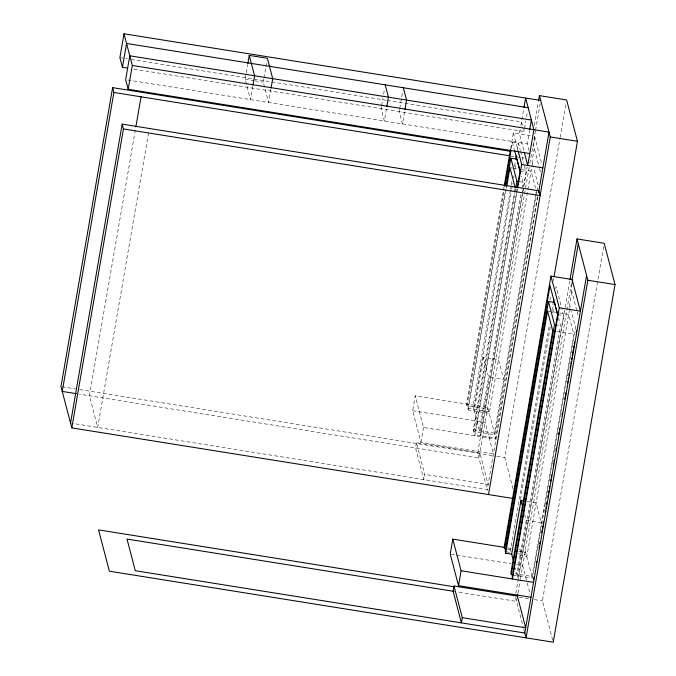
<?xml version="1.0" encoding="UTF-8"?>
<svg xmlns="http://www.w3.org/2000/svg" width="676" height="676" viewBox="0 0 676 676"><rect width="100%" height="100%" fill="white"/><g stroke="black" fill="none" stroke-linecap="round" stroke-linejoin="round"><path stroke-width="0.51" stroke-dasharray="3.38 2.54" d="M135.318 130.037L89.418 395.764L97.716 427.418L148.636 132.623M246.47 84.331L245.135 79.244L247.636 64.735M252.799 86.122L250.466 99.6L246.732 85.353M264.586 87.229L263.251 82.142L263.784 79.033M263.97 77.993L265.752 67.634M265.938 66.594L267.012 60.375M270.915 89.021L268.583 102.498L264.848 88.252M381.458 106.605L381.103 108.675L384.34 121.021L386.664 107.543M381.636 105.566L382.895 98.316M383.605 94.167L384.5 88.987M399.575 109.504L399.22 111.574L402.457 123.919L404.78 110.441M399.753 108.464L402.803 90.846M412.647 410.721L485.115 422.314L493.412 453.968L420.945 442.374L412.647 410.721L415.225 395.823L487.692 407.417L495.99 439.07L423.522 427.477L415.225 395.823M416.433 442.721L415.529 447.935L423.827 479.588L424.731 474.366L416.433 442.721L479.842 452.861L488.14 484.515L424.731 474.366M420.945 442.374L423.522 427.477M504.068 186.872L466.55 404.037L466.972 405.642L488.114 409.031M510.701 148.424L513.397 132.842L531.513 135.741M466.972 405.642L504.364 189.179M511.377 148.593L512.45 142.349L518.492 143.32L520.326 150.309M532.443 163.186L489.238 413.315L468.096 409.935L467.682 408.329L505.504 189.331M468.096 409.935L506.713 186.415M520.14 129.724L519.438 133.806L523.985 151.162M520.85 125.635L523.849 108.261M510.405 190.15L473.014 406.614L473.715 409.293L511.546 190.302M510.583 189.111L511.124 185.984M511.301 184.945L512.019 180.779M514.537 166.211L515.433 161.006M517.233 150.604L518.492 143.32M511.724 189.263L512.797 183.035M513.692 177.847L514.056 175.768M515.306 168.501L516.202 163.313M483.408 357.258L474.138 410.907L479.343 430.747L488.613 377.107L483.408 357.258L498.499 359.674L503.704 379.523L488.613 377.107M133.873 69.129L524.027 131.541L524.382 129.471M524.568 128.432L525.818 121.181M526.536 117.032L527.246 112.884M536.812 191.908L494.866 434.778L473.724 431.398L473.301 429.784L514.25 192.753M514.428 191.714L514.968 188.596M473.724 431.398L515.678 188.528M516.667 193.589L474.848 435.682L474.569 434.609L516.278 193.175M516.456 192.128L517.174 187.97M516.853 192.55L517.571 188.393M529.038 150.638L527.263 143.878L529.587 130.409M520.816 194.688L479.766 432.361L480.611 435.581L526.089 172.287L523.993 164.293M521.897 188.46L522.971 182.233L521.39 176.216M522.675 192.711L477.67 453.25L487.447 490.531M522.852 191.671L523.57 187.522M523.748 186.483L527.162 166.761M534.285 125.483L538.375 101.814M529.147 167.394L478.938 458.083L79.354 394.159M529.857 163.288L535.417 131.119M535.553 130.316L540.183 103.529M534.953 137.836L533.592 145.729L539.33 167.623M534.293 148.416L532.02 161.581L533.465 167.09M535.747 194.054L494.443 433.164L473.301 429.784M535.924 193.015L536.279 190.936M536.989 190.869L538.071 184.649L533.719 168.062M537.412 196.555L495.711 437.997L474.569 434.609M537.809 196.969L487.235 489.728L71.546 423.227M513.042 488.832L504.845 457.601L559.973 138.445M560.159 137.405L566.082 103.098M549.977 300.347L550.872 295.15M553.39 280.591L553.745 278.512M511.056 551.692L510.583 549.909L549.596 324.074M551.929 310.546L553.188 303.262M555.706 288.694L556.069 286.616L561.308 306.591M520.435 499.657L550.196 327.37M552.706 312.836L553.779 306.608M524.618 514.453L526.182 520.402L516.92 574.042L515.357 568.093M558.444 317.5L560.539 325.528L517.334 575.656L518.179 578.876L563.657 315.582L561.57 307.588M515.788 593.427L569.834 280.515M517.258 597.026L516.515 601.378L457.145 591.88M517.951 593.055L520.283 579.543M520.461 578.504L571.389 283.675M572.014 284.089L571.161 289.024L576.907 310.918M571.871 291.711L569.589 304.876L571.034 310.385M569.505 309.447L526.807 556.61L517.748 555.165M569.674 308.459L570.012 306.481M559.593 312.929L568.651 314.382L573.856 334.231L532.012 576.459L514.901 573.721M513.312 575.014L532.434 578.073L541.577 525.142M541.755 524.103L544.983 505.42M545.169 504.38L575.639 327.945L571.296 311.357M552.723 640.189L542.422 600.896L603.651 246.394M119.897 57.637L127.181 58.804M131.338 59.471L270.755 81.779M271.794 81.94L386.241 100.251M387.28 100.42L521.492 121.891L523.266 128.643M245.135 79.244L254.193 80.689M255.198 80.858L263.251 82.142M127.747 79.971L527.263 143.878M510.786 155.97L514.951 156.638M515.999 156.798L524.331 158.133M509.941 167.707L511.952 168.028M512.957 168.189L517.993 168.992M522.016 169.634L531.074 171.087L535.502 187.962M520.047 171.315L526.089 172.287M518.948 181.582L522.971 182.233M547.518 311.002L555.562 312.287M557.624 314.61L563.657 315.582M555.511 324.717L560.539 325.528M556.745 331.493L573.856 334.231M467.682 408.329L488.816 411.709M62.015 386.756L75.56 388.92M79.726 389.587L495.787 456.148M496.801 456.308L504.845 457.601M527.018 501.524L536.076 502.969L541.282 522.818L526.182 520.402M507.659 547.898L511.174 548.456M519.05 549.715L525.26 550.712L532.434 578.073M507.566 549.427L510.583 549.909M518.636 551.193L525.683 552.326M506.256 551.785L510.287 552.427M518.34 553.712L526.384 555.004M451.255 554.185L455.396 554.844M456.435 555.013L511.301 563.792M516.481 564.621L522.692 565.609L526.976 581.952M519.269 597.195L529.333 598.801M534.37 599.604L542.422 600.896M534.53 136.222L541.78 163.871M539.592 168.637L541.189 174.695M577.169 311.932L578.495 316.985M523.52 129.615L524.027 131.541M520.588 151.306L523.731 163.296M513.397 132.842L517.951 150.199M512.45 142.349L514.284 149.345M527.238 582.965L529.916 593.182M515.501 597.516L523.469 627.919M523.739 628.942L524.542 632.001"/><path stroke-width="1.01" d="M510.557 151.306L112.613 87.643L60.975 386.587L71.808 427.9L512.662 498.423M112.613 87.643L113.881 92.468L62.243 391.421L76.337 393.669M540.707 100.462L124.012 33.8L119.897 57.637L122.424 67.296L127.629 68.132M122.424 67.296L126.547 43.458L528.142 107.704M70.541 423.066L122.179 124.122L538.873 190.784L540.141 195.609L123.446 128.947L122.179 124.122M529.79 153.536L128.195 89.291L132.31 65.454L124.012 33.8M71.808 427.9L123.446 128.947M135.859 126.919L141.056 96.82M247.822 63.696L249.25 55.407L267.366 58.305L272.707 78.661L271.093 87.99M252.976 85.091L254.59 75.763L249.25 55.407M386.841 106.504L388.455 97.175L385.219 84.838M404.958 109.402L406.572 100.073L403.335 87.736M504.245 185.832L510.524 149.464M504.904 186.061L511.014 150.672M506.045 186.221L510.887 158.201L516.92 159.164L520.081 171.197M506.713 186.415L509.941 167.707L515.146 187.556M524.001 107.374L525.615 98.045L533.913 129.699L527.736 165.459L524.255 152.184M515.796 158.928L516.337 155.801M504.558 547.399L452.793 539.118L450.216 554.016L458.522 585.669L530.99 597.263M515.856 187.489L516.929 181.261L510.887 158.201M517.174 187.97L520.047 171.315L514.546 150.342M517.748 187.353L521.695 164.496L518.213 151.221M529.764 129.369L531.378 120.041L129.784 55.795L125.66 79.633L128.195 89.291M454.002 586.016L453.097 591.23L461.404 622.883L462.3 617.661L454.002 586.016L517.41 596.156L525.708 627.81L462.3 617.661M538.552 100.783L539.448 95.637L566.623 99.98L577.448 141.284L554.109 276.433M458.522 585.669L461.091 570.772L452.793 539.118M538.527 192.812L549.005 132.116L132.31 65.454M488.503 494.553L550.272 136.941L539.448 95.637M550.965 276.138L504.127 547.332L504.55 548.937L550.027 285.644L557.624 314.61L512.146 577.904L512.425 578.977L559.272 307.791L550.965 276.138L572.107 279.518L580.405 311.171L559.272 307.791M557.911 315.498L554.497 302.459L548.456 301.496L505.251 551.624L505.673 553.23L511.715 554.202L513.532 561.148M505.673 553.23L547.518 311.002L552.715 330.851L510.879 573.079L511.301 574.693L513.312 575.014M553.374 302.223L553.906 299.096M511.715 554.202L520.976 500.553L524.001 501.034M511.301 574.693L554.506 324.556L548.456 301.496M570.012 279.475L577.017 238.932L604.192 243.275L615.025 284.579L553.255 642.2L109.377 571.195L98.552 529.883L453.782 586.717M517.41 596.173L517.765 594.094M571.997 280.143L578.284 243.757M572.183 283.1L572.53 281.131M533.643 579.205L533.998 577.127M536.338 563.598L536.693 561.519M539.034 547.991L539.389 545.904M539.752 543.825L540.107 541.746M541.73 532.375L542.084 530.297M542.448 528.218L542.811 526.131M543.166 524.052L543.529 521.973M545.143 512.602L545.507 510.524M545.862 508.445L546.225 506.358M546.58 504.279L546.943 502.2M547.839 496.995L548.202 494.908M548.557 492.829L548.92 490.751M549.275 488.663L549.639 486.585M550.534 481.38L550.898 479.301M551.253 477.222L551.616 475.135M553.23 465.772L553.593 463.694M553.948 461.607L554.312 459.528M555.925 450.165L556.289 448.078M558.63 434.55L558.984 432.471M559.348 430.392L559.703 428.305M562.043 414.777L562.398 412.698M564.739 399.17L565.094 397.091M565.457 395.004L565.82 392.925M567.434 383.554L567.798 381.475M568.153 379.397L568.516 377.318M568.871 375.231L569.234 373.152M570.13 367.947L570.493 365.868M570.848 363.781L571.212 361.702M571.566 359.624L571.93 357.545M572.285 355.458L573.189 350.252M573.544 348.174L573.907 346.095M574.262 344.008L574.625 341.929M576.239 332.567L576.603 330.48M586.582 275.411L524.813 633.023L135.293 570.713L126.995 539.059L454.018 591.382M577.017 238.932L587.85 280.236L526.08 637.857L524.753 632.812M550.272 136.941L577.448 141.284M113.881 92.468L509.746 155.801M521.695 164.496L542.828 167.876M516.929 181.261L518.948 181.582M587.85 280.236L615.025 284.579M461.091 570.772L533.558 582.366L533.279 581.292M520.976 500.553L522.802 507.499"/></g></svg>
